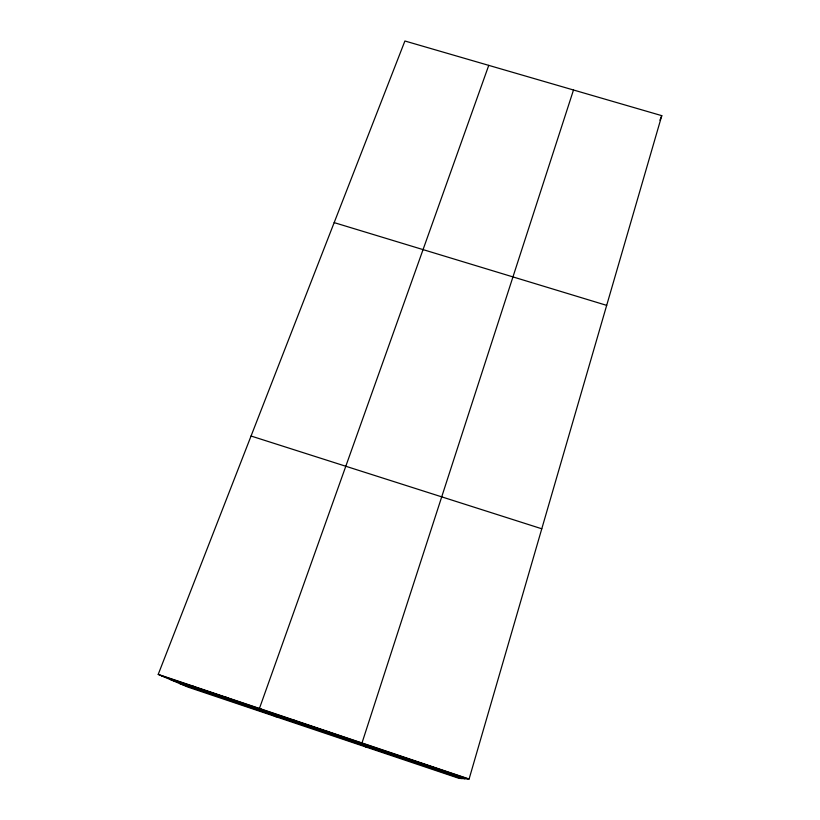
<?xml version="1.0" encoding="UTF-8"?>
<svg xmlns="http://www.w3.org/2000/svg" width="820" height="820" viewBox="0 0 820 820"><rect width="100%" height="100%" fill="white"/><g stroke="black" fill="none" stroke-linecap="round" stroke-linejoin="round"><path stroke-width="1.23" d="M469.101 779L661.781 115.661L404.906 41L158.219 674.389L187.862 687.068L459.077 778.375L469.101 779L158.219 674.389M573.498 89.995L361.999 742.961L365.802 746.979M488.751 65.364L259.438 708.449L276.319 716.854M659.915 120.191L661.781 115.661M432.622 767.038L433.237 766.936M334.17 222.62L606.677 305.368M251.053 436.025L541.784 528.787M161.601 675.834L467.953 778.928M170.99 679.852L464.776 778.733M179.887 683.654L461.773 778.549M191.808 685.694L194.709 686.976M225.551 697.051L227.97 698.168M293.478 719.909L294.913 720.698M327.662 731.409L328.594 732.034"/></g></svg>
